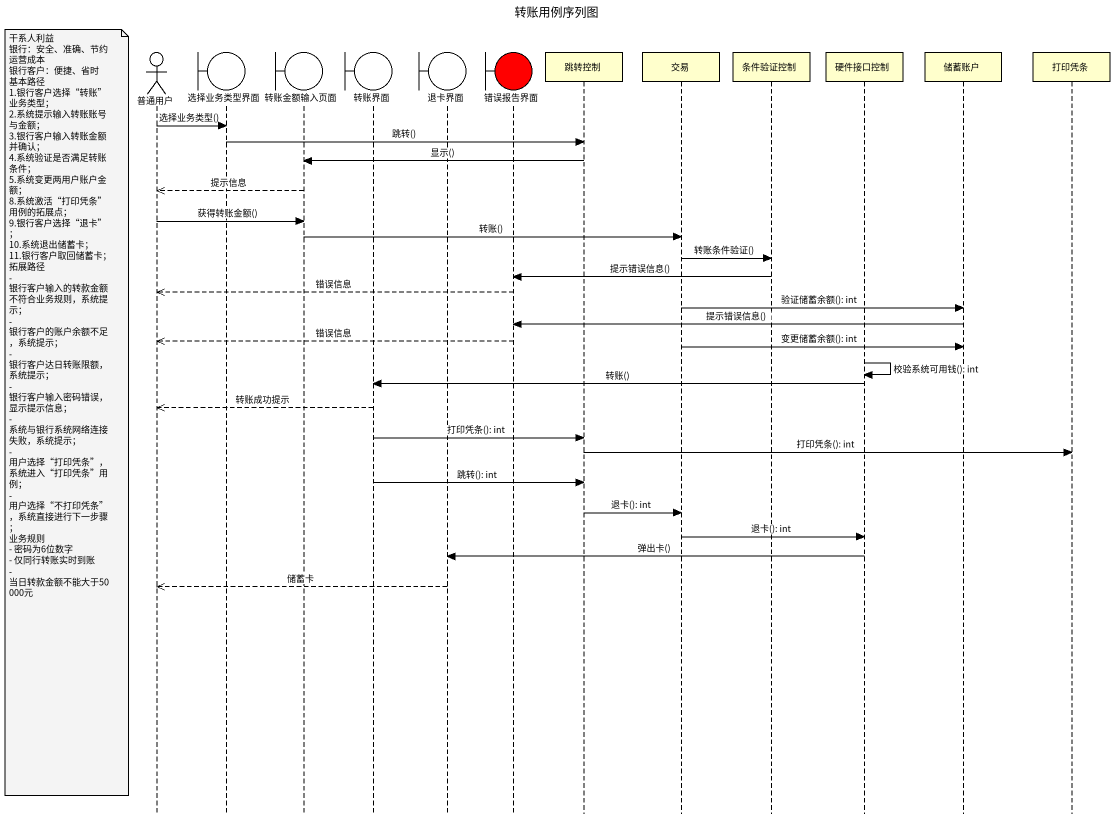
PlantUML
@startuml
title 转账用例序列图
hide footbox
actor 普通用户
boundary 选择业务类型界面
boundary 转账金额输入页面
boundary 转账界面
boundary 退卡界面
boundary 错误报告界面 #FF0000
participant 跳转控制
participant 交易
participant 条件验证控制
participant 硬件接口控制
participant 储蓄账户
participant 打印凭条

普通用户 -> 选择业务类型界面 : 选择业务类型()
选择业务类型界面 -> 跳转控制 : 跳转()
跳转控制 -> 转账金额输入页面 : 显示()
转账金额输入页面 -->> 普通用户 : 提示信息
普通用户 -> 转账金额输入页面 : 获得转账金额()
转账金额输入页面 -> 交易 : 转账()
交易 -> 条件验证控制 : 转账条件验证()
条件验证控制 -> 错误报告界面 : 提示错误信息()
错误报告界面 -->> 普通用户 : 错误信息
交易 -> 储蓄账户 : 验证储蓄余额(): int
储蓄账户 -> 错误报告界面 : 提示错误信息()
错误报告界面 -->> 普通用户 : 错误信息
交易 -> 储蓄账户 : 变更储蓄余额(): int
硬件接口控制 -> 硬件接口控制 : 校验系统可用钱(): int
硬件接口控制 -> 转账界面 : 转账()
转账界面 -->> 普通用户 : 转账成功提示
note left of 普通用户
  干系人利益
  银行：安全、准确、节约运营成本
  银行客户：便捷、省时
  基本路径
  1.银行客户选择“转账”业务类型；
  2.系统提示输入转账账号与金额；
  3.银行客户输入转账金额并确认；
  4.系统验证是否满足转账条件；
  5.系统变更两用户账户金额；
  8.系统激活“打印凭条”用例的拓展点；
  9.银行客户选择“退卡”；
  10.系统退出储蓄卡；
  11.银行客户取回储蓄卡；
  拓展路径
  - 银行客户输入的转款金额不符合业务规则，系统提示；
  - 银行客户的账户余额不足，系统提示；
  - 银行客户达日转账限额，系统提示；
  - 银行客户输入密码错误，显示提示信息；
  - 系统与银行系统网络连接失败，系统提示；
  - 用户选择“打印凭条”，系统进入“打印凭条”用例；
  - 用户选择“不打印凭条”，系统直接进行下一步骤；
  业务规则
  - 密码为6位数字
  - 仅同行转账实时到账
  - 当日转款金额不能大于50000元
end note
转账界面 -> 跳转控制 : 打印凭条(): int
跳转控制 -> 打印凭条 : 打印凭条(): int
转账界面 -> 跳转控制 : 跳转(): int
跳转控制 -> 交易 : 退卡(): int
交易 -> 硬件接口控制 : 退卡(): int
硬件接口控制 -> 退卡界面 : 弹出卡()
退卡界面 -->> 普通用户 : 储蓄卡
@enduml
